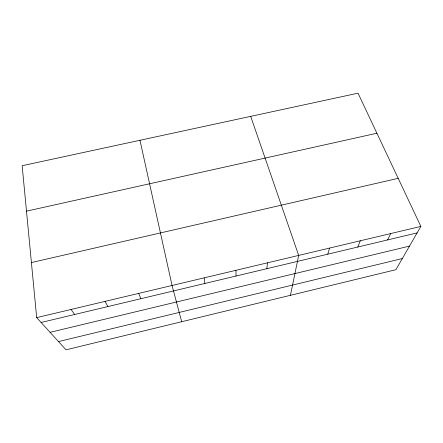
<?xml version="1.0" encoding="UTF-8"?>
<svg xmlns="http://www.w3.org/2000/svg" width="443" height="443" viewBox="0 0 443 443"><rect width="100%" height="100%" fill="white"/><g stroke="black" fill="none" stroke-linecap="round" stroke-linejoin="round"><path stroke-width="0.66" d="M266.869 268.691L267.45 262.832M290.447 295.309L298.676 255.417L250.694 116.365M327.754 254.182L329.631 248.069M357.794 247.028L360.303 240.782M387.581 239.929L390.709 233.566M420.85 226.406L395.909 269.693L66.029 349.815L36.68 317.62L22.15 165.715L358.033 93.185L420.85 226.406L36.68 317.62M58.526 341.581L402.322 258.562M50.087 332.322L409.504 246.098M41.11 322.476L417.112 232.896M31.414 262.561L398.185 178.341M26.497 211.15L376.915 133.232M71.007 309.469L74.673 314.48M105.008 301.395L107.92 306.556M138.692 293.399L140.868 298.709M181.696 321.723L172.056 285.48L139.966 140.276M204.14 277.861L204.904 283.454M235.936 270.313L236.025 276.039"/></g></svg>
